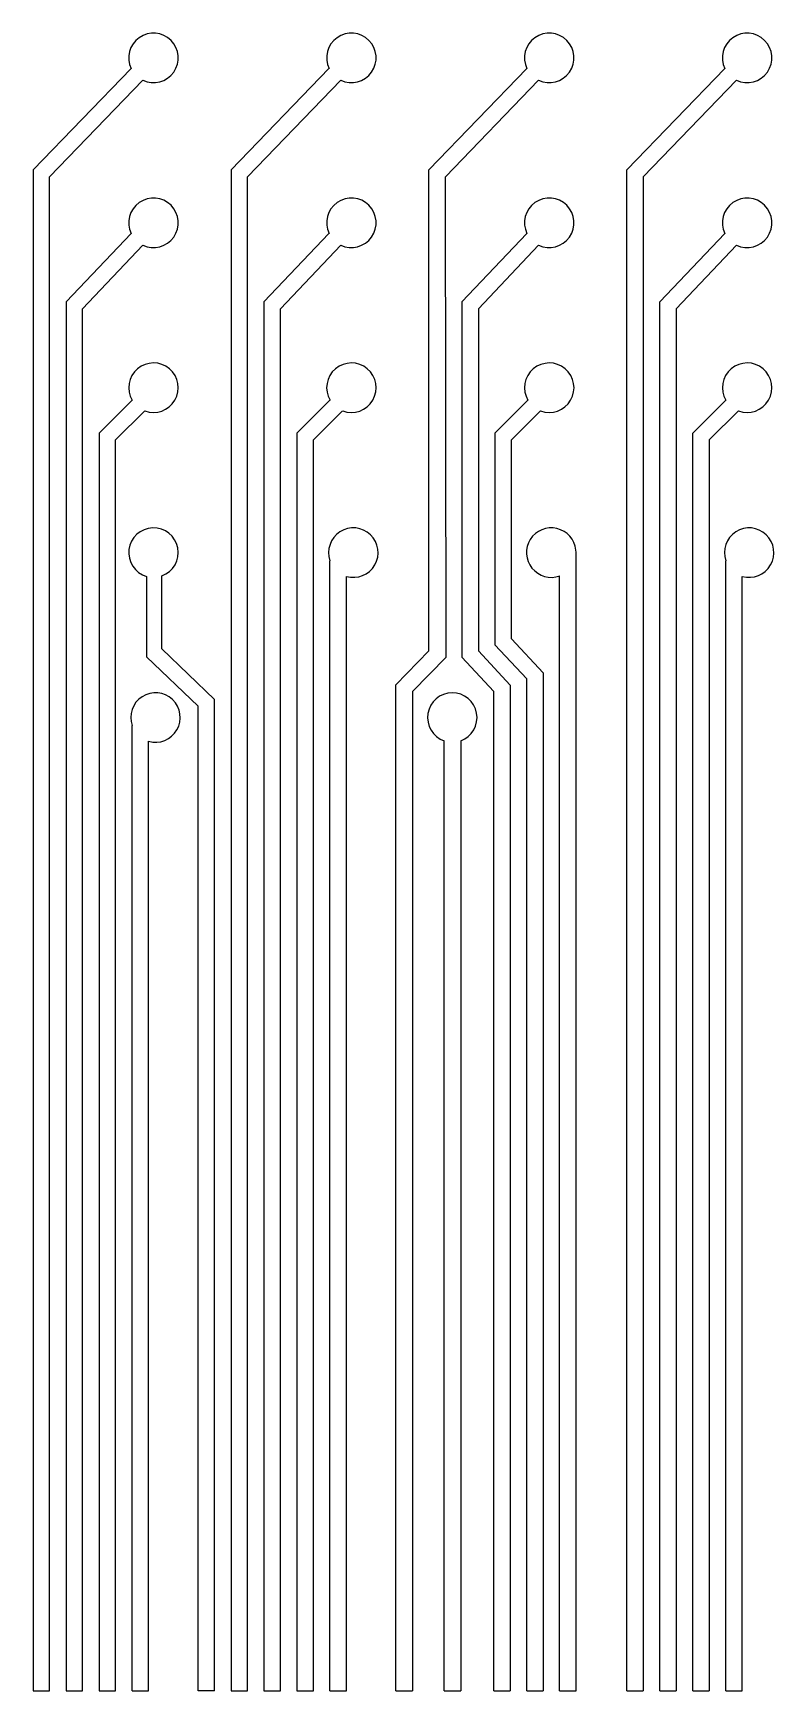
# Model space of a CAD drawing. Header units: millimetres. Extents: x -17 to 27, y -84 to 16.
import ezdxf

# ---------------------------------------------------------------- set-up
doc = ezdxf.new("R2010")
doc.units = ezdxf.units.MM
doc.linetypes.add('CENTERX2', pattern=[20.32, 12.7, -2.54, 2.54, -2.54])

msp = doc.modelspace()

# ---------------------------------------------------------------- linework, layer by layer
at = {"color": 7, "linetype": 'Continuous'}
for p, q in [((-17.42, 8.21), (-11.48, 14.35)), ((-5.42, 8.21), (0.52, 14.35)), ((6.58, 8.21), (12.52, 14.35)), ((18.58, 8.21), (24.52, 14.35)), ((-16.42, 7.79), (-10.77, 13.65)), ((-4.42, 7.79), (1.23, 13.65)), ((7.58, 7.79), (13.23, 13.65)), ((19.58, 7.79), (25.23, 13.65)), ((-17.42, 8.21), (-17.42, -84.02)), ((-5.42, 8.21), (-5.42, -84.02)), ((6.58, -20.96), (6.58, 8.21)), ((18.58, -84.02), (18.58, 8.21)), ((-16.42, -84.02), (-16.42, 7.79)), ((-4.42, -84.02), (-4.42, 7.79)), ((7.62, -21.33), (7.58, 7.79)), ((19.58, 7.79), (19.58, -84.02)), ((-15.42, 0.21), (-11.48, 4.35)), ((-3.42, 0.21), (0.52, 4.35)), ((8.58, 0.21), (12.52, 4.35)), ((20.58, 0.21), (24.52, 4.35)), ((-14.42, -0.21), (-10.77, 3.65)), ((-2.42, -0.21), (1.23, 3.65)), ((9.58, -0.21), (13.23, 3.65)), ((21.58, -0.21), (25.23, 3.65)), ((-15.42, 0.21), (-15.42, -84.02)), ((-3.42, 0.21), (-3.42, -84.02)), ((8.58, 0.21), (8.58, -21.33)), ((20.58, -84.02), (20.58, 0.21)), ((-14.42, -84.02), (-14.42, -0.21)), ((-2.42, -84.02), (-2.42, -0.21)), ((9.58, -0.21), (9.58, -20.96)), ((21.58, -0.21), (21.58, -84.02)), ((-13.42, -7.76), (-11.42, -5.76)), ((-1.42, -7.76), (0.58, -5.76)), ((10.58, -7.76), (12.58, -5.76)), ((22.58, -7.76), (24.58, -5.76)), ((-10.65, -6.4), (-12.42, -8.17)), ((1.35, -6.4), (-0.42, -8.17)), ((13.35, -6.4), (11.58, -8.17)), ((25.35, -6.4), (23.58, -8.17)), ((-13.42, -7.76), (-13.42, -84.02)), ((-1.42, -7.76), (-1.42, -84.02)), ((10.58, -7.76), (10.58, -20.59)), ((22.58, -84.02), (22.58, -7.76)), ((-12.42, -84.02), (-12.42, -8.17)), ((-0.42, -84.02), (-0.42, -8.17)), ((11.58, -20.22), (11.58, -8.17)), ((23.58, -8.17), (23.58, -84.02)), ((15.51, -14.98), (15.49, -14.85)), ((15.51, -84.02), (15.51, -14.98)), ((0.58, -84.02), (0.58, -15.49)), ((24.58, -84.02), (24.58, -15.49)), ((-10.55, -16.44), (-10.55, -21.31)), ((-9.61, -20.84), (-9.61, -16.41)), ((1.58, -84.02), (1.58, -16.44)), ((14.51, -84.02), (14.51, -16.41)), ((25.58, -84.02), (25.58, -16.44)), ((-9.61, -20.84), (-6.42, -23.91)), ((6.58, -20.96), (4.58, -23.02)), ((9.58, -20.96), (11.51, -23.03)), ((12.51, -22.66), (10.58, -20.59)), ((11.58, -20.22), (13.51, -22.28)), ((-10.55, -21.31), (-7.42, -24.32)), ((7.62, -21.33), (5.58, -23.42)), ((8.58, -21.33), (10.51, -23.43)), ((4.58, -84.02), (4.58, -23.02)), ((11.51, -23.03), (11.51, -84.02)), ((12.51, -84.02), (12.51, -22.66)), ((13.51, -22.28), (13.51, -84.02)), ((-6.42, -84.02), (-6.42, -23.91)), ((5.58, -23.42), (5.58, -84.02)), ((10.51, -84.02), (10.51, -23.43)), ((-7.42, -84.02), (-7.42, -24.32)), ((-11.42, -84.02), (-11.42, -25.49)), ((-10.42, -84.02), (-10.42, -26.44)), ((7.51, -84.02), (7.51, -26.42)), ((8.51, -26.41), (8.51, -84.02)), ((-17.42, -84.02), (-16.42, -84.02)), ((-15.42, -84.02), (-14.42, -84.02)), ((-13.42, -84.02), (-12.42, -84.02)), ((-11.42, -84.02), (-10.42, -84.02)), ((-6.42, -84.02), (-7.42, -84.02)), ((-5.42, -84.02), (-4.42, -84.02)), ((-3.42, -84.02), (-2.42, -84.02)), ((-1.42, -84.02), (-0.42, -84.02)), ((0.58, -84.02), (1.58, -84.02)), ((4.58, -84.02), (5.58, -84.02)), ((7.51, -84.02), (8.51, -84.02)), ((10.51, -84.02), (11.51, -84.02)), ((12.51, -84.02), (13.51, -84.02)), ((14.51, -84.02), (15.51, -84.02)), ((18.58, -84.02), (19.58, -84.02)), ((20.58, -84.02), (21.58, -84.02)), ((22.58, -84.02), (23.58, -84.02)), ((24.58, -84.02), (25.58, -84.02))]:
    msp.add_line(p, q, dxfattribs=at)
at = {"color": 7, "linetype": 'CENTERX2'}
for p, q in [((-15.42, -84.02), (-14.42, -84.02)), ((-13.42, -84.02), (-12.42, -84.02)), ((-5.42, -84.02), (-4.42, -84.02)), ((-3.42, -84.02), (-2.42, -84.02)), ((-1.42, -84.02), (-0.42, -84.02)), ((4.58, -84.02), (5.58, -84.02)), ((7.51, -84.02), (8.51, -84.02)), ((12.51, -84.02), (13.51, -84.02)), ((18.58, -84.02), (19.58, -84.02)), ((20.58, -84.02), (21.58, -84.02)), ((22.58, -84.02), (23.58, -84.02))]:
    msp.add_line(p, q, dxfattribs=at)
at = {"color": 7, "linetype": 'Continuous'}
for centre, start, end in [((-10.12, 15), 244.4712, 205.5288), ((1.88, 15), 244.4712, 205.5288), ((13.88, 15), 244.4712, 205.5288), ((25.88, 15), 244.4712, 205.5288), ((-10.12, 5), 244.4712, 205.5288), ((1.88, 5), 244.4712, 205.5288), ((13.88, 5), 244.4712, 205.5288), ((25.88, 5), 244.4712, 205.5288), ((-10.12, -5), 249.4627, 210.3706), ((1.88, -5), 249.4627, 210.3706), ((13.88, -5), 249.4627, 210.3706), ((25.88, -5), 249.4627, 210.3706), ((-10.12, -15), 289.9339, 253.5499), ((2, -15), 253.8139, 199.0166), ((14, -15), 5.8043, 289.9339), ((26, -15), 253.8139, 199.0166), ((-10, -25), 253.8139, 199.0166), ((8, -25), 289.9339, 250.9901)]:
    msp.add_arc(centre, 1.5, start, end, dxfattribs=at)

doc.saveas('drawing.dxf')
